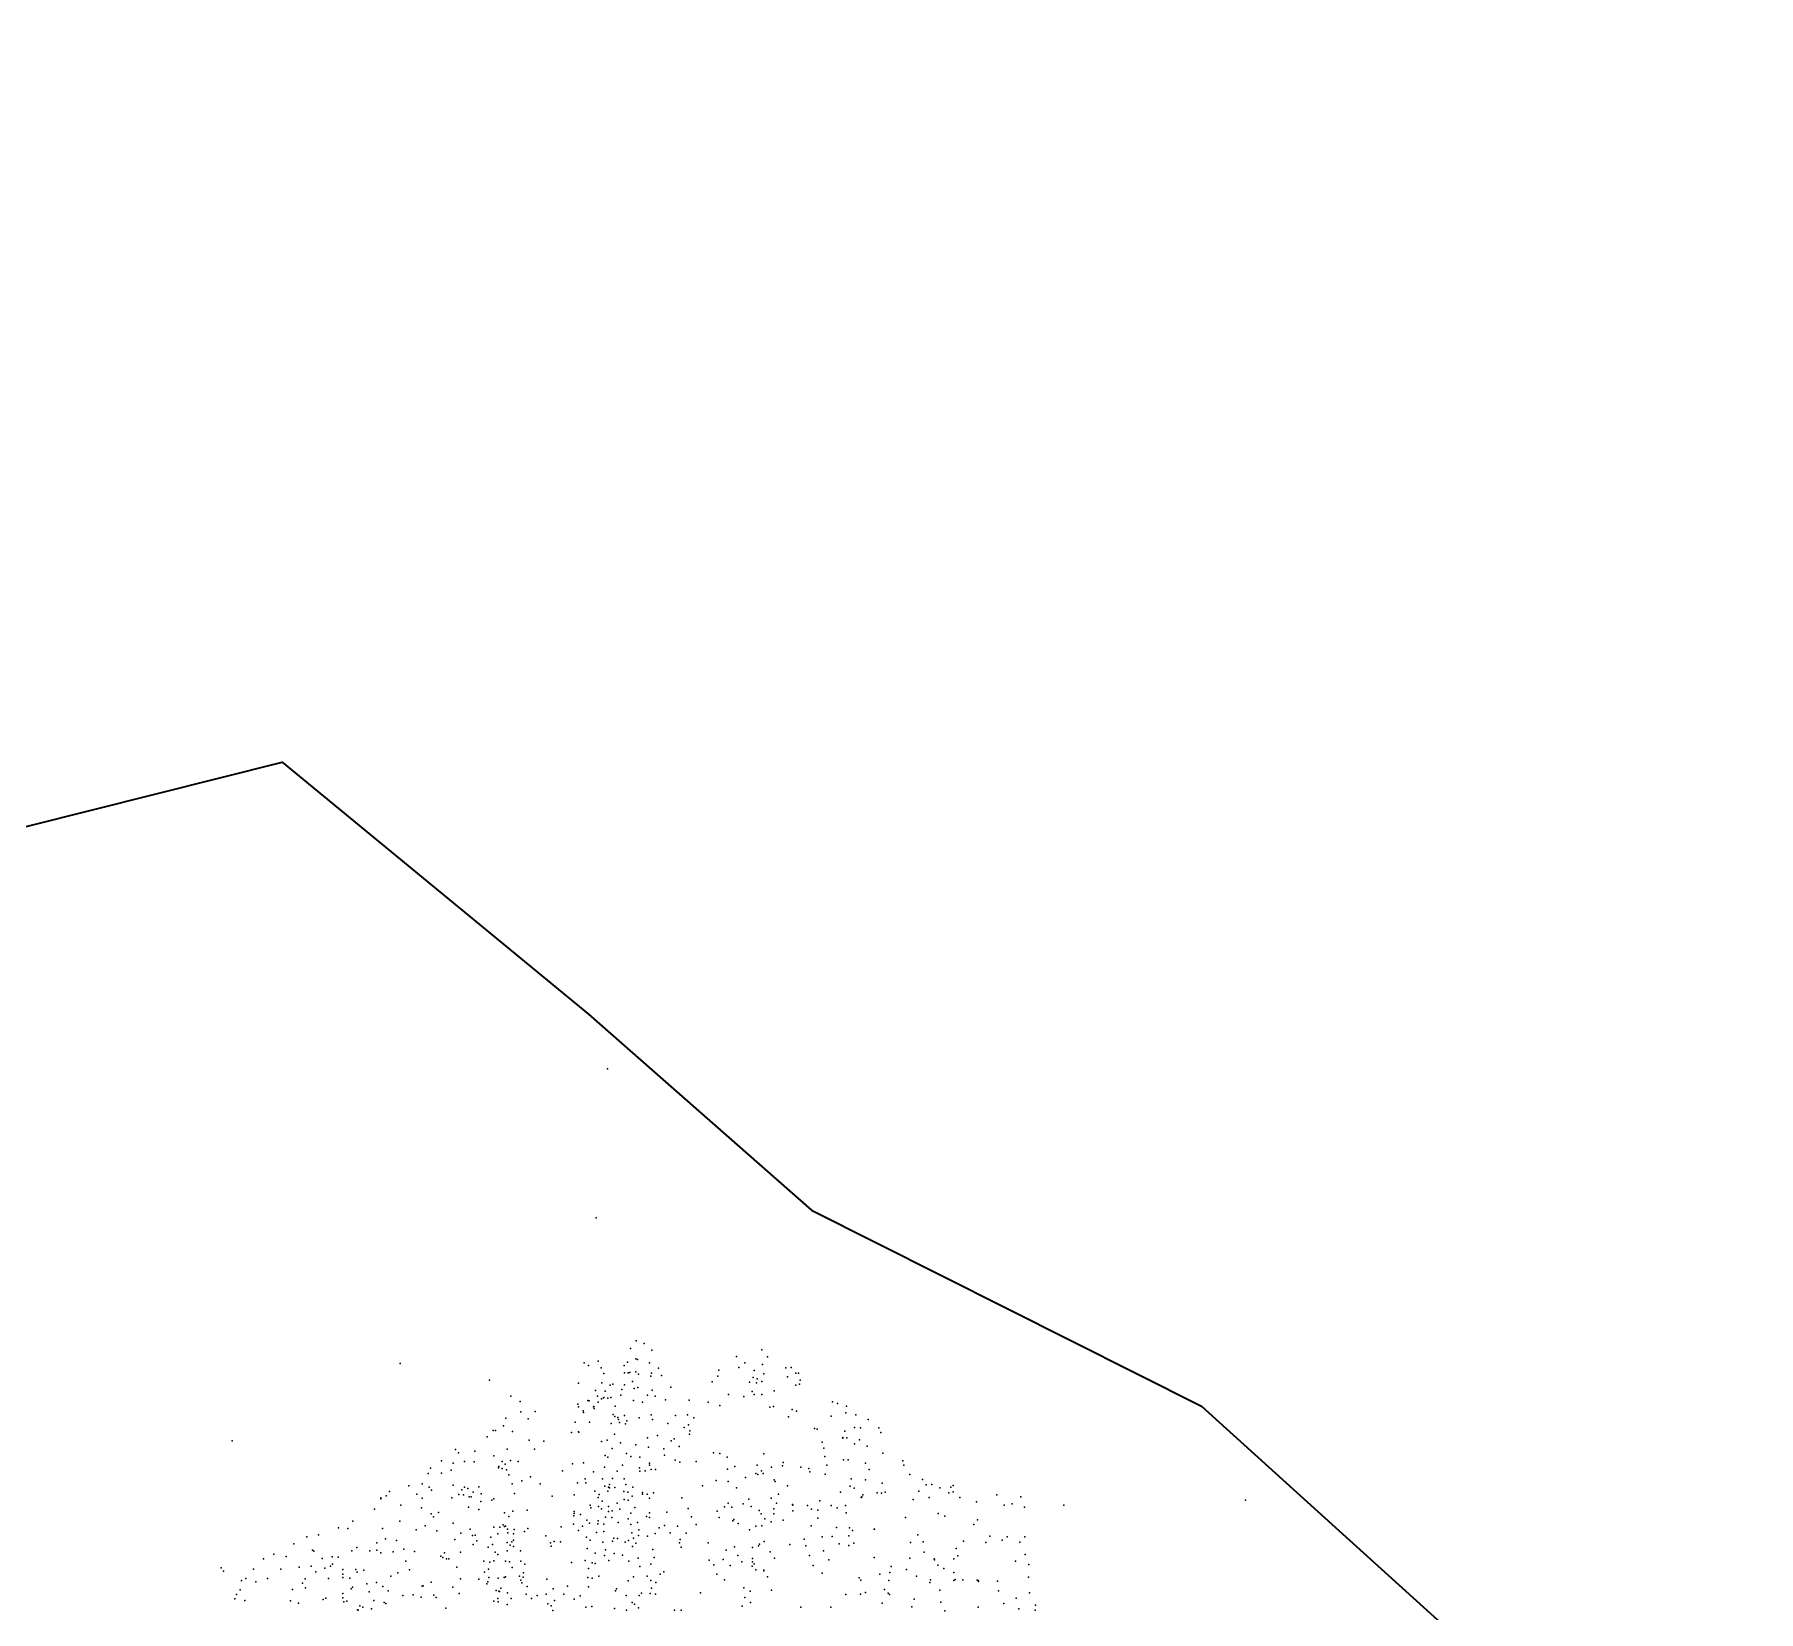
# Model space of a CAD drawing. Header units: millimetres. Extents: x -60275265 to 22802890, y -38578442 to 24337084.
# Drawn here: x 9883622 to 17730817, y 17159196 to 24337084 of the extents above; entities that cross this region are included whole.
import ezdxf

# ---------------------------------------------------------------- set-up
doc = ezdxf.new("R2010")
doc.units = ezdxf.units.MM
doc.header["$MEASUREMENT"] = 0
doc.layers.add('Outline', color=7, linetype='Continuous', true_color=0x000000)
doc.layers.add('particles', color=7, linetype='Continuous', true_color=0x000000)

msp = doc.modelspace()

# ---------------------------------------------------------------- linework, layer by layer
at = {"layer": 'Outline', "color": 3, "lineweight": 35, "true_color": 0x00ff00}
msp.add_lwpolyline([(612748, 23700101), (2261319, 23827441), (4163298, 24337084), (6191983, 23700101), (6952806, 22298647), (8220845, 21661442), (8981724, 20514820), (11010412, 21024520), (12405159, 19877851), (13419624, 18986025), (15194898, 18094026), (16462717, 16947413), (17096937, 15291091), (16969997, 14144198), (16969997, 12997517), (17730817, 12360371), (17730817, 10959081), (17730817, 9939740)], dxfattribs=at)
at = {"layer": 'particles', "color": 93, "true_color": 0x67d435}
for p in [(12491622, 19629696), (12439622, 18950696), (12621622, 18391696), (12658622, 18378696), (11547622, 18288696), (12385622, 18291696), (12448622, 18298696), (12582622, 18294696), (12596622, 18355696), (12620622, 18309696), (12628622, 18306696), (12683622, 18290696), (12693622, 18348696), (13079622, 18319696), (13116622, 18290696), (13193622, 18349696), (13220622, 18317696), (11954622, 18211696), (12405622, 18279696), (12463622, 18267696), (12474622, 18242696), (12567622, 18278696), (12569622, 18245696), (12586622, 18245696), (12593622, 18247696), (12605622, 18206696), (12620622, 18249696), (12633622, 18239696), (12688622, 18230696), (12691622, 18244696), (12724622, 18266696), (12737622, 18233696), (12993622, 18230696), (12998622, 18257696), (13089622, 18269696), (13154622, 18224696), (13159622, 18256696), (13173622, 18217696), (13193622, 18206696), (13196622, 18283696), (13203622, 18241696), (13303622, 18267696), (13310622, 18226696), (13327622, 18269696), (13349622, 18244696), (13361622, 18243696), (13368622, 18212696), (12051622, 18139696), (12359622, 18198696), (12437622, 18165696), (12446622, 18138696), (12464622, 18127696), (12466622, 18200696), (12473622, 18131696), (12475622, 18132696), (12480622, 18161696), (12492622, 18129696), (12503622, 18188696), (12506622, 18133696), (12516622, 18194696), (12552622, 18143696), (12556622, 18169696), (12569622, 18190696), (12613622, 18174696), (12629622, 18178696), (12673622, 18143696), (12694622, 18166696), (12708622, 18139696), (12780622, 18179696), (12967622, 18204696), (13042622, 18147696), (13112622, 18137696), (13138622, 18202696), (13149622, 18160696), (13158622, 18147696), (13169622, 18200696), (13193622, 18146696), (13250622, 18163696), (13348622, 18188696), (13365622, 18193696), (12093622, 18115696), (12097622, 18067696), (12162622, 18069696), (12356622, 18103696), (12359622, 18090696), (12381622, 18072696), (12382622, 18064696), (12401622, 18119696), (12407622, 18118696), (12427622, 18090696), (12429622, 18092696), (12430622, 18083696), (12448622, 18111696), (12517622, 18055696), (12526622, 18093696), (12569622, 18051696), (12610622, 18119696), (12650622, 18112696), (12690622, 18053696), (12755622, 18122696), (12801622, 18051696), (12856622, 18054696), (12863622, 18121696), (12950622, 18112696), (13003622, 18096696), (13230622, 18089696), (13246622, 18091696), (13331622, 18078696), (13351622, 18070696), (13515622, 18113696), (13538622, 18106696), (13576622, 18063696), (13579622, 18093696), (13621622, 18053696), (11971622, 17982696), (11982622, 17983696), (12018622, 18004696), (12028622, 18039696), (12059622, 17978696), (12130622, 18035696), (12327622, 17974696), (12344622, 18021696), (12359622, 17977696), (12360622, 17975696), (12409622, 18020696), (12508622, 18014696), (12525622, 18046696), (12538622, 18041696), (12541622, 18033696), (12546622, 18019696), (12573622, 18013696), (12579622, 18026696), (12636622, 18040696), (12696622, 18032696), (12766622, 18015696), (12840622, 17996696), (12860622, 18008696), (12866622, 17981696), (12884622, 18040696), (13315622, 18044696), (13433622, 17991696), (13446622, 17988696), (13509622, 18047696), (13572622, 17979696), (13616622, 17996696), (13643622, 17994696), (13678622, 18032696), (13726622, 17995696), (13735622, 17973696), (10783622, 17935696), (11799622, 17896696), (11943622, 17953696), (12035622, 17898696), (12134622, 17939696), (12159622, 17898696), (12201622, 17934696), (12464622, 17933696), (12489622, 17939696), (12513622, 17901696), (12523622, 17965696), (12550622, 17926696), (12620622, 17917696), (12673622, 17949696), (12678622, 17906696), (12718622, 17959696), (12748622, 17899696), (12781622, 17936696), (12795622, 17944696), (12818622, 17909696), (12865622, 17966696), (13469622, 17930696), (13476622, 17902696), (13563622, 17950696), (13563622, 17947696), (13581622, 17949696), (13615622, 17922696), (13638622, 17940696), (13673622, 17911696), (11736622, 17845696), (11789622, 17833696), (11813622, 17881696), (11841622, 17842696), (11884622, 17840696), (11887622, 17888696), (11974622, 17867696), (11995622, 17813696), (11996622, 17819696), (12012622, 17841696), (12026622, 17829696), (12049622, 17846696), (12084622, 17841696), (12332622, 17830696), (12382622, 17835696), (12478622, 17816696), (12480622, 17868696), (12492622, 17861696), (12559622, 17825696), (12577622, 17877696), (12597622, 17864696), (12639622, 17861696), (12682622, 17834696), (12683622, 17825696), (12751622, 17870696), (12799622, 17847696), (12821622, 17839696), (12894622, 17841696), (12973622, 17881696), (13003622, 17877696), (13036622, 17861696), (13070622, 17819696), (13172622, 17825696), (13202622, 17876696), (13238622, 17815696), (13287622, 17822696), (13291622, 17836696), (13371622, 17816696), (13481622, 17864696), (13489622, 17824696), (13566622, 17849696), (13586622, 17849696), (13665622, 17834696), (13744622, 17879696), (13835622, 17844696), (13840622, 17825696), (11647622, 17740696), (11675622, 17786696), (11686622, 17811696), (11736622, 17788696), (11779622, 17802696), (12011622, 17810696), (12031622, 17804696), (12042622, 17781696), (12057622, 17740696), (12102622, 17753696), (12140622, 17772696), (12184622, 17740696), (12286622, 17799696), (12354622, 17744696), (12390622, 17763696), (12392622, 17744696), (12428622, 17794696), (12468622, 17762696), (12500622, 17737696), (12514622, 17764696), (12535622, 17797696), (12567622, 17762696), (12574622, 17737696), (12637622, 17812696), (12639622, 17797696), (12662622, 17799696), (12690622, 17805696), (12709622, 17805696), (12986622, 17755696), (13038622, 17806696), (13041622, 17750696), (13119622, 17769696), (13167622, 17786696), (13176622, 17782696), (13192622, 17799696), (13200622, 17786696), (13250622, 17758696), (13255622, 17750696), (13407622, 17809696), (13412622, 17795696), (13482622, 17784696), (13601622, 17763696), (13665622, 17758696), (13682622, 17805696), (13742622, 17743696), (13868622, 17782696), (13925622, 17759696), (13941622, 17735696), (13968622, 17736696), (11459622, 17671696), (11460622, 17676696), (11483622, 17685696), (11499622, 17705696), (11587622, 17731696), (11624622, 17692696), (11648622, 17675696), (11679622, 17724696), (11690622, 17711696), (11782622, 17676696), (11789622, 17733696), (11815622, 17691696), (11828622, 17713696), (11836622, 17690696), (11841622, 17724696), (11855622, 17718696), (11862622, 17680696), (11870622, 17680696), (11879622, 17702696), (11906622, 17726696), (11915622, 17660696), (11916622, 17694696), (11965622, 17666696), (11974622, 17671696), (12068622, 17696696), (12240622, 17683696), (12339622, 17689696), (12433622, 17707696), (12449622, 17678696), (12453622, 17691696), (12467622, 17661696), (12479622, 17729696), (12493622, 17706696), (12495622, 17724696), (12500622, 17722696), (12524622, 17723696), (12566622, 17705696), (12567622, 17669696), (12583622, 17702696), (12586622, 17665696), (12603622, 17683696), (12607622, 17724696), (12650622, 17692696), (12651622, 17700696), (12671622, 17693696), (12682622, 17675696), (12701622, 17698696), (12830622, 17676696), (12924622, 17730696), (13078622, 17722696), (13134622, 17670696), (13236622, 17675696), (13270622, 17693696), (13310622, 17730696), (13457622, 17663696), (13551622, 17701696), (13596622, 17729696), (13614622, 17720696), (13646622, 17678696), (13649622, 17680696), (13654622, 17690696), (13719622, 17699696), (13738622, 17697696), (13755622, 17701696), (13882622, 17669696), (13908622, 17706696), (13955622, 17678696), (14004622, 17721696), (14045622, 17698696), (14054622, 17724696), (14065622, 17732696), (14065622, 17704696), (14095622, 17678696), (14171622, 17657696), (14264622, 17689696), (14373622, 17681696), (15395622, 17666696), (11431622, 17624696), (11550622, 17642696), (11644622, 17631696), (11689622, 17603696), (11699622, 17589696), (11722622, 17609696), (11858622, 17633696), (11905622, 17623696), (12023622, 17607696), (12042622, 17591696), (12060622, 17615696), (12125622, 17620696), (12338622, 17594696), (12340622, 17614696), (12340622, 17605696), (12368622, 17600696), (12413622, 17642696), (12415622, 17631696), (12450622, 17636696), (12464622, 17626696), (12482622, 17588696), (12495622, 17636696), (12496622, 17613696), (12511622, 17587696), (12512622, 17617696), (12535622, 17651696), (12547622, 17625696), (12586622, 17580696), (12597622, 17606696), (12615622, 17632696), (12668622, 17591696), (12682622, 17607696), (12682622, 17587696), (12761622, 17611696), (12858622, 17627696), (12873622, 17590696), (12991622, 17615696), (13000622, 17586696), (13023622, 17635696), (13041622, 17652696), (13057622, 17633696), (13108622, 17649696), (13145622, 17636696), (13181622, 17619696), (13191622, 17603696), (13207622, 17580696), (13248622, 17626696), (13248622, 17603696), (13260622, 17652696), (13333622, 17645696), (13334622, 17643696), (13335622, 17617696), (13401622, 17641696), (13420622, 17625696), (13448622, 17583696), (13449622, 17620696), (13509622, 17641696), (13536622, 17631696), (13574622, 17641696), (13578622, 17607696), (13848622, 17586696), (13996622, 17605696), (14027622, 17593696), (14297622, 17643696), (14333622, 17649696), (14389622, 17634696), (14568622, 17642696), (11175622, 17507696), (11267622, 17539696), (11310622, 17537696), (11332622, 17569696), (11467622, 17536696), (11546622, 17570696), (11620622, 17531696), (11662622, 17549696), (11715622, 17525696), (11788622, 17561696), (11823622, 17515696), (11866622, 17534696), (11876622, 17505696), (11889622, 17506696), (11974622, 17543696), (11992622, 17512696), (12001622, 17543696), (12016622, 17553696), (12023622, 17545696), (12027622, 17547696), (12036622, 17533696), (12037622, 17516696), (12063622, 17512696), (12067622, 17532696), (12113622, 17522696), (12129622, 17537696), (12210622, 17503696), (12281622, 17544696), (12337622, 17556696), (12359622, 17527696), (12377622, 17547696), (12397622, 17574696), (12410622, 17560696), (12441622, 17518696), (12447622, 17557696), (12448622, 17572696), (12474622, 17556696), (12475622, 17522696), (12539622, 17563696), (12598622, 17555696), (12602622, 17516696), (12628622, 17564696), (12632622, 17504696), (12634622, 17531696), (12673622, 17501696), (12708622, 17514696), (12727622, 17540696), (12751622, 17550696), (12777622, 17517696), (12810622, 17547696), (12849622, 17515696), (12895622, 17554696), (13062622, 17572696), (13066622, 17577696), (13086622, 17559696), (13137622, 17530696), (13167622, 17547696), (13193622, 17548696), (13236622, 17567696), (13291622, 17575696), (13418622, 17549696), (13514622, 17500696), (13533622, 17541696), (13589622, 17503696), (13592622, 17540696), (13607622, 17527696), (13705622, 17534696), (13707622, 17533696), (13903622, 17508696), (14158622, 17554696), (14175622, 17576696), (14231622, 17501696), (11064622, 17467696), (11123622, 17498696), (11149622, 17438696), (11154622, 17433696), (11327622, 17435696), (11350622, 17450696), (11410622, 17435696), (11442622, 17471696), (11442622, 17438696), (11460622, 17425696), (11481622, 17489696), (11516622, 17430696), (11531622, 17481696), (11564622, 17443696), (11612622, 17432696), (11750622, 17426696), (11796622, 17486696), (11822622, 17429696), (11880622, 17463696), (11897622, 17480696), (11948622, 17451696), (11960622, 17497696), (11968622, 17464696), (11980622, 17429696), (12034622, 17473696), (12035622, 17435696), (12048622, 17460696), (12055622, 17476696), (12064622, 17484696), (12064622, 17454696), (12095622, 17435696), (12232622, 17471696), (12235622, 17456696), (12248622, 17477696), (12277622, 17476696), (12396622, 17497696), (12398622, 17445696), (12413622, 17483696), (12435622, 17424696), (12470622, 17474696), (12482622, 17439696), (12514622, 17479696), (12520622, 17493696), (12521622, 17423696), (12537622, 17491696), (12571622, 17474696), (12587622, 17482696), (12605622, 17455696), (12609622, 17493696), (12620622, 17470696), (12697622, 17441696), (12819622, 17471696), (12822622, 17487696), (12826622, 17451696), (12949622, 17471696), (13032622, 17438696), (13069622, 17453696), (13151622, 17450696), (13178622, 17457696), (13183622, 17465696), (13204622, 17477696), (13231622, 17430696), (13321622, 17463696), (13387622, 17488696), (13394622, 17457696), (13469622, 17498696), (13474622, 17435696), (13546622, 17466696), (13590622, 17459696), (13612622, 17470696), (13870622, 17473696), (13928622, 17475696), (13933622, 17429696), (14078622, 17445696), (14112622, 17479696), (14213622, 17472696), (14287622, 17483696), (14310622, 17498696), (14368622, 17474696), (14390622, 17498696), (10733622, 17357696), (10744622, 17342696), (10880622, 17352696), (10926622, 17398696), (10973622, 17420696), (11005622, 17352696), (11028622, 17409696), (11087622, 17361696), (11142622, 17365696), (11193622, 17400696), (11205622, 17356696), (11231622, 17365696), (11238622, 17407696), (11239622, 17374696), (11266622, 17406696), (11286622, 17349696), (11345622, 17350696), (11382622, 17346696), (11573622, 17387696), (11590622, 17348696), (11732622, 17411696), (11742622, 17404696), (11758622, 17398696), (11769622, 17398696), (11805622, 17360696), (11929622, 17388696), (11949622, 17351696), (11956622, 17383696), (11974622, 17389696), (11992622, 17418696), (12027622, 17387696), (12045622, 17384696), (12057622, 17359696), (12097622, 17387696), (12115622, 17374696), (12327622, 17381696), (12389622, 17391696), (12405622, 17355696), (12422622, 17380696), (12435622, 17377696), (12477622, 17414696), (12498622, 17391696), (12560622, 17415696), (12589622, 17388696), (12631622, 17401696), (12639622, 17363696), (12689622, 17374696), (12703622, 17405696), (12954622, 17392696), (12975622, 17371696), (13017622, 17396696), (13050622, 17368696), (13085622, 17414696), (13102622, 17385696), (13149622, 17365696), (13151622, 17400696), (13151622, 17384696), (13158622, 17376696), (13166622, 17348696), (13202622, 17347696), (13202622, 17344696), (13251622, 17402696), (13410622, 17413696), (13428622, 17368696), (13498622, 17393696), (13705622, 17404696), (13783622, 17364696), (13852622, 17349696), (13867622, 17402696), (13978622, 17399696), (13980622, 17393696), (13994622, 17370696), (14022622, 17355696), (14067622, 17398696), (14086622, 17412696), (14348622, 17387696), (14392622, 17418696), (14409622, 17372696), (10825622, 17299696), (10845622, 17309696), (10891622, 17294696), (10944622, 17309696), (11103622, 17287696), (11115622, 17307696), (11117622, 17266696), (11163622, 17339696), (11221622, 17309696), (11286622, 17329696), (11286622, 17313696), (11318622, 17311696), (11330622, 17270696), (11352622, 17337696), (11396622, 17285696), (11439622, 17290696), (11468622, 17273696), (11505622, 17320696), (11537622, 17335696), (11648622, 17274696), (11652622, 17276696), (11689622, 17292696), (11787622, 17270696), (11822622, 17307696), (11905622, 17306696), (11932622, 17337696), (11942622, 17285696), (11946622, 17293696), (11951622, 17313696), (11994622, 17311696), (12006622, 17265696), (12021622, 17314696), (12027622, 17316696), (12090622, 17320696), (12097622, 17301696), (12102622, 17289696), (12107622, 17315696), (12109622, 17335696), (12126622, 17272696), (12215622, 17305696), (12309622, 17274696), (12402622, 17314696), (12405622, 17271696), (12421622, 17311696), (12452622, 17319696), (12586622, 17298696), (12609622, 17317696), (12672622, 17320696), (12688622, 17300696), (12692622, 17265696), (12711622, 17290696), (12731622, 17329696), (12748622, 17339696), (12989622, 17328696), (13024622, 17303696), (13111622, 17266696), (13220622, 17317696), (13469622, 17333696), (13637622, 17312696), (13644622, 17301696), (13731622, 17328696), (13772622, 17299696), (13777622, 17336696), (13898622, 17320696), (13959622, 17290696), (13961622, 17303696), (14068622, 17336696), (14068622, 17300696), (14073622, 17304696), (14108622, 17302696), (14174622, 17301696), (14179622, 17300696), (14180622, 17295696), (14267622, 17296696), (14408622, 17315696), (10795622, 17216696), (10802622, 17236696), (10819622, 17257696), (10840622, 17209696), (11049622, 17207696), (11058622, 17258696), (11084622, 17196696), (11197622, 17213696), (11209622, 17219696), (11286622, 17240696), (11287622, 17221696), (11291622, 17202696), (11304622, 17206696), (11325622, 17262696), (11406622, 17248696), (11427622, 17208696), (11475622, 17200696), (11482622, 17195696), (11493622, 17252696), (11559622, 17232696), (11606622, 17234696), (11643622, 17224696), (11701622, 17233696), (11712622, 17223696), (11816622, 17241696), (11974622, 17205696), (11984622, 17254696), (11992622, 17218696), (11994622, 17203696), (11996622, 17251696), (11999622, 17250696), (12035622, 17191696), (12036622, 17243696), (12052622, 17218696), (12121622, 17238696), (12146622, 17217696), (12171622, 17232696), (12212622, 17237696), (12219622, 17194696), (12235622, 17185696), (12244622, 17261696), (12250622, 17208696), (12293622, 17238696), (12340622, 17214696), (12367622, 17230696), (12528622, 17253696), (12532622, 17261696), (12576622, 17231696), (12604622, 17200696), (12614622, 17192696), (12635622, 17231696), (12646622, 17242696), (12686622, 17240696), (12709622, 17238696), (12914622, 17244696), (13116622, 17223696), (13141622, 17251696), (13142622, 17200696), (13238622, 17255696), (13576622, 17236696), (13643622, 17237696), (13666622, 17245696), (13742622, 17197696), (13752622, 17259696), (13768622, 17242696), (13774622, 17236696), (13887622, 17215696), (14004622, 17255696), (14008622, 17201696), (14271622, 17252696), (14295622, 17195696), (14351622, 17219696), (14412622, 17244696), (14439622, 17188696), (11353622, 17166696), (11356622, 17164696), (11364622, 17184696), (11378622, 17179696), (11417622, 17170696), (11756622, 17173696), (12242622, 17163696), (12393622, 17178696), (12420622, 17182696), (12523622, 17172696), (12577622, 17165696), (12632622, 17175696), (12796622, 17165696), (12826622, 17164696), (13104622, 17183696), (13371622, 17179696), (13508622, 17178696), (13876622, 17180696), (14027622, 17161696), (14179622, 17178696), (14363622, 17171696), (14438622, 17165696)]:
    msp.add_point(p, dxfattribs=at)

doc.saveas('drawing.dxf')
